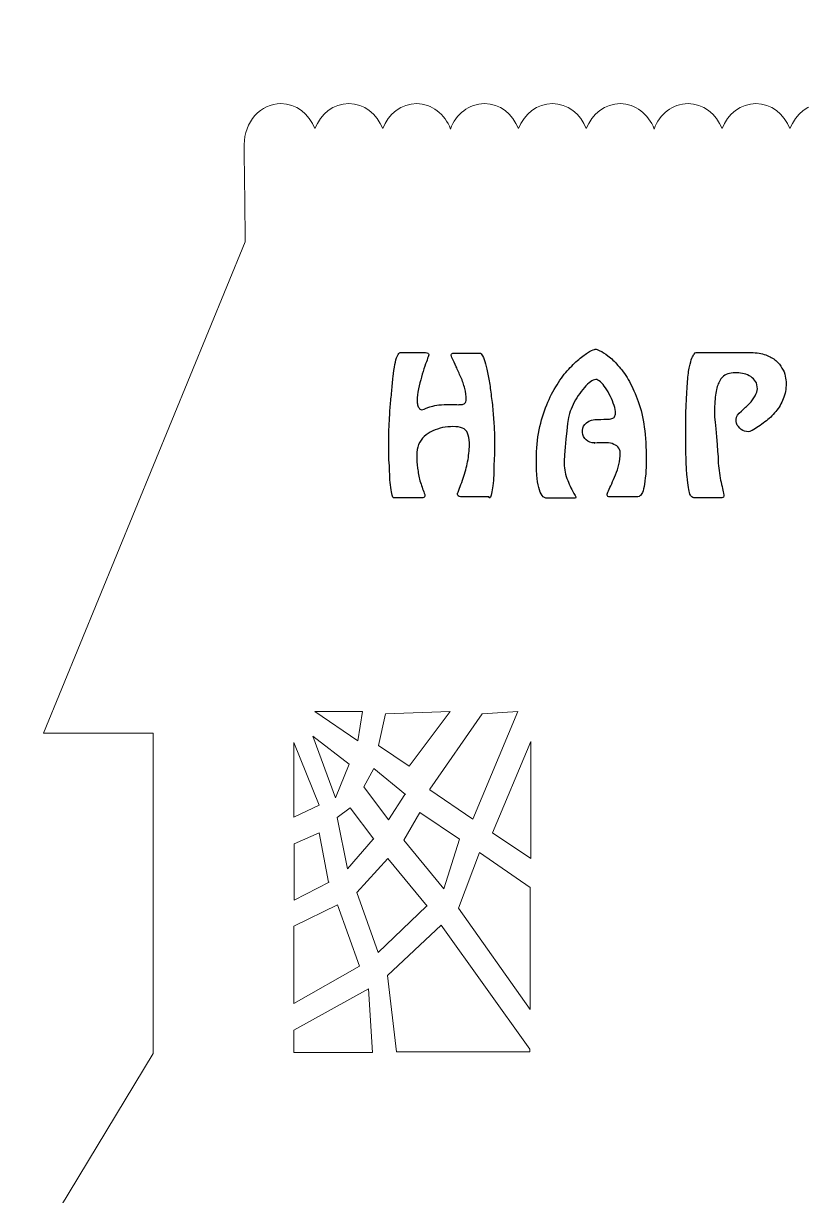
# Model space of a CAD drawing. Header units: centimetres. Extents: x -13.7 to 12.4, y -11.7 to 14.3.
# Drawn here: x 4.08 to 8.27, y -5.4 to 0.92 of the extents above; entities that cross this region are included whole.
import ezdxf

# ---------------------------------------------------------------- set-up
doc = ezdxf.new("R2010")
doc.units = ezdxf.units.CM
doc.header["$MEASUREMENT"] = 0
doc.layers.add('Layer 1', color=7, linetype='Continuous')

msp = doc.modelspace()

# ---------------------------------------------------------------- linework, layer by layer
at = {"layer": 'Layer 1', "color": 250, "lineweight": 18}
for points, knots in [([(11.97356, -11.70686), (11.97356, -11.70686), (11.97356, -10.05078), (11.97356, -10.05078), (11.97356, -10.05078), (11.97356, -10.05078), (11.76528, -10.05078), (11.76528, -10.05078), (11.76528, -10.05078), (11.76528, -10.05078), (11.89228, -8.19404), (11.89228, -8.19404), (11.89228, -8.19404), (11.89228, -8.19404), (11.74242, -8.19404), (11.74242, -8.19404), (11.74242, -8.19404), (11.78814, -8.16102), (11.81862, -8.1026), (11.81862, -8.0391), (11.81862, -8.0391), (11.81862, -7.9756), (11.79068, -7.92226), (11.7475, -7.8867), (11.7475, -7.8867), (11.7475, -7.8867), (12.23772, -7.89178), (12.23772, -7.89178), (12.23772, -7.89178), (12.23772, -7.89178), (12.41298, -7.15772), (12.41298, -7.15772), (12.41298, -7.15772), (12.41298, -7.15772), (12.39774, -6.51764), (12.39774, -6.51764), (12.39774, -6.51764), (12.39774, -6.51764), (10.83818, -4.63042), (10.83818, -4.63042), (10.83818, -4.63042), (10.83818, -4.63042), (10.83818, -2.90576), (10.83818, -2.90576), (10.83818, -2.90576), (10.83818, -2.90576), (11.38174, -2.90576), (11.38174, -2.90576), (11.38174, -2.90576), (11.38174, -2.90576), (10.41908, -0.25908), (10.41908, -0.25908), (10.41908, -0.25908), (10.41908, -0.08382), (10.41908, 0.09144), (10.41908, 0.26416), (10.41908, 0.26416), (10.41908, 0.38608), (10.33018, 0.48514), (10.22096, 0.48514), (10.22096, 0.48514), (10.13968, 0.48514), (10.06856, 0.42926), (10.03808, 0.35052), (10.03808, 0.35052), (10.0076, 0.42926), (9.93648, 0.48514), (9.8552, 0.48514), (9.8552, 0.48514), (9.77138, 0.48514), (9.70026, 0.42926), (9.67232, 0.34798), (9.67232, 0.34798), (9.64184, 0.42926), (9.57072, 0.48514), (9.48944, 0.48514), (9.48944, 0.48514), (9.40816, 0.48514), (9.33704, 0.42926), (9.30656, 0.35052), (9.30656, 0.35052), (9.27608, 0.42926), (9.20496, 0.48514), (9.12368, 0.48514), (9.12368, 0.48514), (9.0424, 0.48514), (8.97128, 0.42926), (8.9408, 0.35052), (8.9408, 0.35052), (8.91032, 0.42926), (8.8392, 0.48514), (8.75792, 0.48514), (8.75792, 0.48514), (8.6741, 0.48514), (8.60298, 0.42926), (8.57504, 0.34798), (8.57504, 0.34798), (8.54456, 0.42926), (8.47344, 0.48514), (8.39216, 0.48514), (8.39216, 0.48514), (8.31088, 0.48514), (8.23976, 0.42926), (8.20928, 0.35052), (8.20928, 0.35052), (8.1788, 0.42926), (8.10768, 0.48514), (8.0264, 0.48514), (8.0264, 0.48514), (7.94512, 0.48514), (7.874, 0.42926), (7.84352, 0.35052), (7.84352, 0.35052), (7.81304, 0.42926), (7.74192, 0.48514), (7.66064, 0.48514), (7.66064, 0.48514), (7.57682, 0.48514), (7.5057, 0.42926), (7.47776, 0.34798), (7.47776, 0.34798), (7.44728, 0.42926), (7.37616, 0.48514), (7.29488, 0.48514), (7.29488, 0.48514), (7.2136, 0.48514), (7.14248, 0.42926), (7.112, 0.35052), (7.112, 0.35052), (7.08152, 0.42926), (7.0104, 0.48514), (6.92912, 0.48514), (6.92912, 0.48514), (6.84784, 0.48514), (6.77672, 0.42926), (6.74624, 0.35052), (6.74624, 0.35052), (6.71576, 0.42926), (6.64464, 0.48514), (6.56336, 0.48514), (6.56336, 0.48514), (6.47954, 0.48514), (6.40842, 0.42926), (6.38048, 0.34798), (6.38048, 0.34798), (6.35, 0.42926), (6.27888, 0.48514), (6.1976, 0.48514), (6.1976, 0.48514), (6.11632, 0.48514), (6.0452, 0.42926), (6.01472, 0.35052), (6.01472, 0.35052), (5.98424, 0.42926), (5.91312, 0.48514), (5.83184, 0.48514), (5.83184, 0.48514), (5.75056, 0.48514), (5.67944, 0.42926), (5.64896, 0.35052), (5.64896, 0.35052), (5.61848, 0.42926), (5.54736, 0.48514), (5.46608, 0.48514), (5.46608, 0.48514), (5.35686, 0.48514), (5.26796, 0.38608), (5.26796, 0.26416), (5.26796, 0.26416), (5.26796, 0.0889), (5.27304, -0.08382), (5.27304, -0.25908), (5.27304, -0.25908), (5.27304, -0.25908), (4.18592, -2.90576), (4.18592, -2.90576), (4.18592, -2.90576), (4.18592, -2.90576), (4.77774, -2.90576), (4.77774, -2.90576), (4.77774, -2.90576), (4.77774, -2.90576), (4.77774, -4.63042), (4.77774, -4.63042), (4.77774, -4.63042), (4.77774, -4.63042), (3.66776, -6.4643), (3.66776, -6.4643), (3.66776, -6.4643), (3.66776, -6.4643), (1.63322, -4.42214), (1.63322, -4.42214), (1.63322, -4.42214), (1.63322, -4.42214), (1.63322, -1.4605), (1.63322, -1.4605), (1.63322, -1.4605), (1.63322, -1.4605), (1.91516, -1.45796), (1.91516, -1.45796), (1.91516, -1.45796), (1.91516, -1.45796), (-0.65532, 0.91694), (-0.65532, 0.91694), (-0.65532, 0.91694), (-0.65532, 0.91694), (-3.2512, -1.48844), (-3.2512, -1.48844), (-3.2512, -1.48844), (-3.2512, -1.48844), (-2.96926, -1.4859), (-2.96926, -1.4859), (-2.96926, -1.4859), (-2.96926, -1.4859), (-2.98704, -4.42214), (-2.98704, -4.42214), (-2.98704, -4.42214), (-2.98704, -4.42214), (-5.00126, -6.4643), (-5.00126, -6.4643), (-5.00126, -6.4643), (-5.00126, -6.4643), (-5.24002, -3.53314), (-5.24002, -3.53314), (-5.24002, -3.53314), (-5.24002, -3.53314), (-6.21538, -2.4892), (-6.21538, -2.4892), (-6.21538, -2.4892), (-6.21538, -2.4892), (-6.21538, -1.16078), (-6.21538, -1.16078), (-6.21538, -1.16078), (-6.21538, -1.16078), (-6.08076, -1.16078), (-6.08076, -1.16078), (-6.08076, -1.16078), (-6.08076, -1.16078), (-6.08076, -0.74676), (-6.08076, -0.74676), (-6.08076, -0.74676), (-6.08076, -0.74676), (-6.21538, -0.74676), (-6.21538, -0.74676), (-6.21538, -0.74676), (-6.21538, -0.74676), (-6.21538, -0.51816), (-6.21538, -0.51816), (-6.21538, -0.51816), (-6.21538, -0.51816), (-7.39394, -0.51816), (-7.39394, -0.51816), (-7.39394, -0.51816), (-7.39394, -0.51816), (-7.39394, -0.74676), (-7.39394, -0.74676), (-7.39394, -0.74676), (-7.39394, -0.74676), (-7.56666, -0.74676), (-7.56666, -0.74676), (-7.56666, -0.74676), (-7.56666, -0.74676), (-7.56666, -1.04394), (-7.56666, -1.04394), (-7.56666, -1.04394), (-7.56666, -1.04394), (-8.51662, -0.02794), (-8.51662, -0.02794), (-8.51662, -0.02794), (-8.51662, -0.02794), (-8.509, 0.57912), (-8.509, 0.57912), (-8.509, 0.57912), (-8.509, 0.57912), (-10.26668, 0.57912), (-10.26668, 0.57912), (-10.26668, 0.57912), (-10.26668, 0.57912), (-10.2616, -0.0254), (-10.2616, -0.0254), (-10.2616, -0.0254), (-10.2616, -0.0254), (-13.50264, -3.58902), (-13.50264, -3.58902), (-13.50264, -3.58902), (-13.50264, -3.58902), (-13.72108, -6.97484), (-13.72108, -6.97484), (-13.72108, -6.97484), (-13.72108, -6.97484), (-13.53312, -11.69924), (-13.53312, -11.69924), (-13.53312, -11.69924), (-5.02666, -11.69924), (3.46202, -11.7094), (11.96594, -11.7094), (11.96594, -11.7094), (11.96594, -11.7094), (11.97356, -11.70686), (11.97356, -11.70686)], [0, 0, 0, 0, 0.0131579, 0.0131579, 0.0131579, 0.0131579, 0.0263158, 0.0263158, 0.0263158, 0.0263158, 0.0394737, 0.0394737, 0.0394737, 0.0394737, 0.0526316, 0.0526316, 0.0526316, 0.0526316, 0.0657895, 0.0657895, 0.0657895, 0.0657895, 0.0789474, 0.0789474, 0.0789474, 0.0789474, 0.0921053, 0.0921053, 0.0921053, 0.0921053, 0.1052632, 0.1052632, 0.1052632, 0.1052632, 0.1184211, 0.1184211, 0.1184211, 0.1184211, 0.1315789, 0.1315789, 0.1315789, 0.1315789, 0.1447368, 0.1447368, 0.1447368, 0.1447368, 0.1578947, 0.1578947, 0.1578947, 0.1578947, 0.1710526, 0.1710526, 0.1710526, 0.1710526, 0.1842105, 0.1842105, 0.1842105, 0.1842105, 0.1973684, 0.1973684, 0.1973684, 0.1973684, 0.2105263, 0.2105263, 0.2105263, 0.2105263, 0.2236842, 0.2236842, 0.2236842, 0.2236842, 0.2368421, 0.2368421, 0.2368421, 0.2368421, 0.25, 0.25, 0.25, 0.25, 0.2631579, 0.2631579, 0.2631579, 0.2631579, 0.2763158, 0.2763158, 0.2763158, 0.2763158, 0.2894737, 0.2894737, 0.2894737, 0.2894737, 0.3026316, 0.3026316, 0.3026316, 0.3026316, 0.3157895, 0.3157895, 0.3157895, 0.3157895, 0.3289474, 0.3289474, 0.3289474, 0.3289474, 0.3421053, 0.3421053, 0.3421053, 0.3421053, 0.3552632, 0.3552632, 0.3552632, 0.3552632, 0.3684211, 0.3684211, 0.3684211, 0.3684211, 0.3815789, 0.3815789, 0.3815789, 0.3815789, 0.3947368, 0.3947368, 0.3947368, 0.3947368, 0.4078947, 0.4078947, 0.4078947, 0.4078947, 0.4210526, 0.4210526, 0.4210526, 0.4210526, 0.4342105, 0.4342105, 0.4342105, 0.4342105, 0.4473684, 0.4473684, 0.4473684, 0.4473684, 0.4605263, 0.4605263, 0.4605263, 0.4605263, 0.4736842, 0.4736842, 0.4736842, 0.4736842, 0.4868421, 0.4868421, 0.4868421, 0.4868421, 0.5, 0.5, 0.5, 0.5, 0.5131579, 0.5131579, 0.5131579, 0.5131579, 0.5263158, 0.5263158, 0.5263158, 0.5263158, 0.5394737, 0.5394737, 0.5394737, 0.5394737, 0.5526316, 0.5526316, 0.5526316, 0.5526316, 0.5657895, 0.5657895, 0.5657895, 0.5657895, 0.5789474, 0.5789474, 0.5789474, 0.5789474, 0.5921053, 0.5921053, 0.5921053, 0.5921053, 0.6052632, 0.6052632, 0.6052632, 0.6052632, 0.6184211, 0.6184211, 0.6184211, 0.6184211, 0.6315789, 0.6315789, 0.6315789, 0.6315789, 0.6447368, 0.6447368, 0.6447368, 0.6447368, 0.6578947, 0.6578947, 0.6578947, 0.6578947, 0.6710526, 0.6710526, 0.6710526, 0.6710526, 0.6842105, 0.6842105, 0.6842105, 0.6842105, 0.6973684, 0.6973684, 0.6973684, 0.6973684, 0.7105263, 0.7105263, 0.7105263, 0.7105263, 0.7236842, 0.7236842, 0.7236842, 0.7236842, 0.7368421, 0.7368421, 0.7368421, 0.7368421, 0.75, 0.75, 0.75, 0.75, 0.7631579, 0.7631579, 0.7631579, 0.7631579, 0.7763158, 0.7763158, 0.7763158, 0.7763158, 0.7894737, 0.7894737, 0.7894737, 0.7894737, 0.8026316, 0.8026316, 0.8026316, 0.8026316, 0.8157895, 0.8157895, 0.8157895, 0.8157895, 0.8289474, 0.8289474, 0.8289474, 0.8289474, 0.8421053, 0.8421053, 0.8421053, 0.8421053, 0.8552632, 0.8552632, 0.8552632, 0.8552632, 0.8684211, 0.8684211, 0.8684211, 0.8684211, 0.8815789, 0.8815789, 0.8815789, 0.8815789, 0.8947368, 0.8947368, 0.8947368, 0.8947368, 0.9078947, 0.9078947, 0.9078947, 0.9078947, 0.9210526, 0.9210526, 0.9210526, 0.9210526, 0.9342105, 0.9342105, 0.9342105, 0.9342105, 0.9473684, 0.9473684, 0.9473684, 0.9473684, 0.9605263, 0.9605263, 0.9605263, 0.9605263, 0.9736842, 0.9736842, 0.9736842, 0.9736842, 1, 1, 1, 1]), ([(5.64896, -2.78892), (5.64896, -2.78892), (5.8801, -2.9464), (5.8801, -2.9464), (5.8801, -2.9464), (5.8801, -2.9464), (5.9055, -2.78892), (5.9055, -2.78892), (5.9055, -2.78892), (5.9055, -2.78892), (5.64896, -2.78892), (5.64896, -2.78892)], [0, 0, 0, 0, 0.25, 0.25, 0.25, 0.25, 0.5, 0.5, 0.5, 0.5, 1, 1, 1, 1]), ([(5.99186, -2.9718), (5.99186, -2.9718), (6.15696, -3.08356), (6.15696, -3.08356), (6.15696, -3.08356), (6.15696, -3.08356), (6.37794, -2.78892), (6.37794, -2.78892), (6.37794, -2.78892), (6.37794, -2.78892), (6.02996, -2.80162), (6.02996, -2.80162), (6.02996, -2.80162), (6.02996, -2.80162), (5.99186, -2.9718), (5.99186, -2.9718)], [0, 0, 0, 0, 0.2, 0.2, 0.2, 0.2, 0.4, 0.4, 0.4, 0.4, 0.6, 0.6, 0.6, 0.6, 1, 1, 1, 1]), ([(6.26872, -3.21056), (6.26872, -3.21056), (6.49986, -3.36804), (6.49986, -3.36804), (6.49986, -3.36804), (6.49986, -3.36804), (6.7437, -2.78892), (6.7437, -2.78892), (6.7437, -2.78892), (6.7437, -2.78892), (6.55066, -2.80162), (6.55066, -2.80162), (6.55066, -2.80162), (6.55066, -2.80162), (6.26872, -3.20802), (6.26872, -3.20802), (6.26872, -3.20802), (6.26872, -3.20802), (6.26872, -3.21056), (6.26872, -3.21056)], [0, 0, 0, 0, 0.1666667, 0.1666667, 0.1666667, 0.1666667, 0.3333333, 0.3333333, 0.3333333, 0.3333333, 0.5, 0.5, 0.5, 0.5, 0.6666667, 0.6666667, 0.6666667, 0.6666667, 1, 1, 1, 1]), ([(5.67182, -3.29438), (5.67182, -3.29438), (5.53466, -2.95656), (5.53466, -2.95656), (5.53466, -2.95656), (5.53466, -2.95656), (5.53466, -3.35788), (5.53466, -3.35788), (5.53466, -3.35788), (5.53466, -3.35788), (5.67182, -3.29438), (5.67182, -3.29438)], [0, 0, 0, 0, 0.25, 0.25, 0.25, 0.25, 0.5, 0.5, 0.5, 0.5, 1, 1, 1, 1]), ([(5.6388, -2.921), (5.6388, -2.921), (5.83438, -3.0734), (5.83438, -3.0734), (5.83438, -3.0734), (5.83438, -3.0734), (5.76072, -3.25374), (5.76072, -3.25374), (5.76072, -3.25374), (5.76072, -3.25374), (5.6388, -2.921), (5.6388, -2.921)], [0, 0, 0, 0, 0.25, 0.25, 0.25, 0.25, 0.5, 0.5, 0.5, 0.5, 1, 1, 1, 1]), ([(6.60654, -3.4417), (6.60654, -3.4417), (6.81228, -3.5814), (6.81228, -3.5814), (6.81228, -3.5814), (6.81228, -3.5814), (6.81228, -2.95148), (6.81228, -2.95148), (6.81228, -2.95148), (6.81228, -2.95148), (6.60654, -3.4417), (6.60654, -3.4417)], [0, 0, 0, 0, 0.25, 0.25, 0.25, 0.25, 0.5, 0.5, 0.5, 0.5, 1, 1, 1, 1]), ([(6.13664, -3.23596), (6.13664, -3.23596), (5.96646, -3.09626), (5.96646, -3.09626), (5.96646, -3.09626), (5.96646, -3.09626), (5.91312, -3.19532), (5.91312, -3.19532), (5.91312, -3.19532), (5.91312, -3.19532), (6.0452, -3.37312), (6.0452, -3.37312), (6.0452, -3.37312), (6.0452, -3.37312), (6.1341, -3.23596), (6.1341, -3.23596), (6.1341, -3.23596), (6.1341, -3.23596), (6.13664, -3.23596), (6.13664, -3.23596)], [0, 0, 0, 0, 0.1666667, 0.1666667, 0.1666667, 0.1666667, 0.3333333, 0.3333333, 0.3333333, 0.3333333, 0.5, 0.5, 0.5, 0.5, 0.6666667, 0.6666667, 0.6666667, 0.6666667, 1, 1, 1, 1]), ([(5.96646, -3.47726), (5.96646, -3.47726), (5.83946, -3.30708), (5.83946, -3.30708), (5.83946, -3.30708), (5.83946, -3.30708), (5.76834, -3.36042), (5.76834, -3.36042), (5.76834, -3.36042), (5.76834, -3.36042), (5.82422, -3.63728), (5.82422, -3.63728), (5.82422, -3.63728), (5.82422, -3.63728), (5.96392, -3.47726), (5.96392, -3.47726), (5.96392, -3.47726), (5.96392, -3.47726), (5.96646, -3.47726), (5.96646, -3.47726)], [0, 0, 0, 0, 0.1666667, 0.1666667, 0.1666667, 0.1666667, 0.3333333, 0.3333333, 0.3333333, 0.3333333, 0.5, 0.5, 0.5, 0.5, 0.6666667, 0.6666667, 0.6666667, 0.6666667, 1, 1, 1, 1]), ([(6.42874, -3.47726), (6.42874, -3.47726), (6.21538, -3.33248), (6.21538, -3.33248), (6.21538, -3.33248), (6.21538, -3.33248), (6.12902, -3.48234), (6.12902, -3.48234), (6.12902, -3.48234), (6.12902, -3.48234), (6.34492, -3.74396), (6.34492, -3.74396), (6.34492, -3.74396), (6.34492, -3.74396), (6.42874, -3.47726), (6.42874, -3.47726)], [0, 0, 0, 0, 0.2, 0.2, 0.2, 0.2, 0.4, 0.4, 0.4, 0.4, 0.6, 0.6, 0.6, 0.6, 1, 1, 1, 1]), ([(5.72262, -3.7084), (5.72262, -3.7084), (5.67182, -3.4417), (5.67182, -3.4417), (5.67182, -3.4417), (5.67182, -3.4417), (5.5372, -3.50266), (5.5372, -3.50266), (5.5372, -3.50266), (5.5372, -3.50266), (5.5372, -3.80492), (5.5372, -3.80492), (5.5372, -3.80492), (5.5372, -3.80492), (5.72516, -3.7084), (5.72516, -3.7084), (5.72516, -3.7084), (5.72516, -3.7084), (5.72262, -3.7084), (5.72262, -3.7084)], [0, 0, 0, 0, 0.1666667, 0.1666667, 0.1666667, 0.1666667, 0.3333333, 0.3333333, 0.3333333, 0.3333333, 0.5, 0.5, 0.5, 0.5, 0.6666667, 0.6666667, 0.6666667, 0.6666667, 1, 1, 1, 1]), ([(6.25348, -3.83794), (6.25348, -3.83794), (6.04266, -3.5814), (6.04266, -3.5814), (6.04266, -3.5814), (6.04266, -3.5814), (5.87502, -3.76428), (5.87502, -3.76428), (5.87502, -3.76428), (5.87502, -3.76428), (5.98932, -4.08686), (5.98932, -4.08686), (5.98932, -4.08686), (5.98932, -4.08686), (6.25094, -3.83794), (6.25094, -3.83794), (6.25094, -3.83794), (6.25094, -3.83794), (6.25348, -3.83794), (6.25348, -3.83794)], [0, 0, 0, 0, 0.1666667, 0.1666667, 0.1666667, 0.1666667, 0.3333333, 0.3333333, 0.3333333, 0.3333333, 0.5, 0.5, 0.5, 0.5, 0.6666667, 0.6666667, 0.6666667, 0.6666667, 1, 1, 1, 1]), ([(6.80974, -3.73634), (6.80974, -3.73634), (6.53542, -3.54838), (6.53542, -3.54838), (6.53542, -3.54838), (6.53542, -3.54838), (6.42366, -3.8481), (6.42366, -3.8481), (6.42366, -3.8481), (6.42366, -3.8481), (6.80974, -4.3942), (6.80974, -4.3942), (6.80974, -4.3942), (6.80974, -4.3942), (6.80974, -3.73634), (6.80974, -3.73634)], [0, 0, 0, 0, 0.2, 0.2, 0.2, 0.2, 0.4, 0.4, 0.4, 0.4, 0.6, 0.6, 0.6, 0.6, 1, 1, 1, 1]), ([(5.89026, -4.16052), (5.89026, -4.16052), (5.77088, -3.83032), (5.77088, -3.83032), (5.77088, -3.83032), (5.77088, -3.83032), (5.53466, -3.94462), (5.53466, -3.94462), (5.53466, -3.94462), (5.53466, -3.94462), (5.53466, -4.36118), (5.53466, -4.36118), (5.53466, -4.36118), (5.53466, -4.36118), (5.89026, -4.16052), (5.89026, -4.16052)], [0, 0, 0, 0, 0.2, 0.2, 0.2, 0.2, 0.4, 0.4, 0.4, 0.4, 0.6, 0.6, 0.6, 0.6, 1, 1, 1, 1]), ([(6.8072, -4.60756), (6.8072, -4.60756), (6.32968, -3.93954), (6.32968, -3.93954), (6.32968, -3.93954), (6.32968, -3.93954), (6.04012, -4.21132), (6.04012, -4.21132), (6.04012, -4.21132), (6.04012, -4.21132), (6.08838, -4.6228), (6.08838, -4.6228), (6.08838, -4.6228), (6.08838, -4.6228), (6.8072, -4.6228), (6.8072, -4.6228), (6.8072, -4.6228), (6.8072, -4.6228), (6.8072, -4.60756), (6.8072, -4.60756)], [0, 0, 0, 0, 0.1666667, 0.1666667, 0.1666667, 0.1666667, 0.3333333, 0.3333333, 0.3333333, 0.3333333, 0.5, 0.5, 0.5, 0.5, 0.6666667, 0.6666667, 0.6666667, 0.6666667, 1, 1, 1, 1]), ([(5.95884, -4.62534), (5.95884, -4.62534), (5.93852, -4.28244), (5.93852, -4.28244), (5.93852, -4.28244), (5.93852, -4.28244), (5.53466, -4.50596), (5.53466, -4.50596), (5.53466, -4.50596), (5.53466, -4.50596), (5.53466, -4.62534), (5.53466, -4.62534), (5.53466, -4.62534), (5.53466, -4.62534), (5.95884, -4.62534), (5.95884, -4.62534)], [0, 0, 0, 0, 0.2, 0.2, 0.2, 0.2, 0.4, 0.4, 0.4, 0.4, 0.6, 0.6, 0.6, 0.6, 1, 1, 1, 1])]:
    msp.add_open_spline(points, degree=3, knots=knots, dxfattribs=at)
at = {"layer": 'Layer 1', "color": 7}
for points, knots in [([(6.58876, -1.6383), (6.59384, -1.6383), (6.59638, -1.63322), (6.59892, -1.62306), (6.59892, -1.62306), (6.60146, -1.6129), (6.604, -1.6002), (6.60654, -1.58496), (6.60654, -1.58496), (6.60908, -1.56972), (6.61162, -1.5494), (6.61162, -1.53162), (6.61162, -1.53162), (6.61416, -1.5113), (6.61416, -1.49098), (6.61416, -1.47066), (6.61416, -1.47066), (6.61416, -1.45034), (6.61416, -1.43002), (6.6167, -1.4097), (6.6167, -1.4097), (6.6167, -1.38938), (6.6167, -1.37414), (6.6167, -1.3589), (6.6167, -1.3589), (6.6167, -1.34366), (6.6167, -1.3335), (6.6167, -1.32842), (6.6167, -1.32842), (6.6167, -1.30048), (6.6167, -1.27), (6.61416, -1.23952), (6.61416, -1.23952), (6.61162, -1.20904), (6.60908, -1.17856), (6.60654, -1.14808), (6.60654, -1.14808), (6.604, -1.1176), (6.59892, -1.08712), (6.59638, -1.05918), (6.59638, -1.05918), (6.5913, -1.03124), (6.58876, -1.0033), (6.58368, -0.98044), (6.58368, -0.98044), (6.5786, -0.95504), (6.57352, -0.93472), (6.56844, -0.91694), (6.56844, -0.91694), (6.56336, -0.89916), (6.55828, -0.88392), (6.5532, -0.87376), (6.5532, -0.87376), (6.54812, -0.8636), (6.54304, -0.85852), (6.53796, -0.85852), (6.53796, -0.85852), (6.53796, -0.85852), (6.41604, -0.85852), (6.41604, -0.85852), (6.41604, -0.85852), (6.4135, -0.85852), (6.41096, -0.85852), (6.40842, -0.85852), (6.40842, -0.85852), (6.40588, -0.85852), (6.4008, -0.85852), (6.39826, -0.85852), (6.39826, -0.85852), (6.39318, -0.85852), (6.39064, -0.85852), (6.3881, -0.86106), (6.3881, -0.86106), (6.38556, -0.8636), (6.38302, -0.8636), (6.38302, -0.86868), (6.38302, -0.86868), (6.38302, -0.87122), (6.38556, -0.87884), (6.39064, -0.889), (6.39064, -0.889), (6.39572, -0.89916), (6.40334, -0.9144), (6.41096, -0.93218), (6.41096, -0.93218), (6.41858, -0.94996), (6.4262, -0.96774), (6.43636, -0.98806), (6.43636, -0.98806), (6.44398, -1.00838), (6.4516, -1.0287), (6.45668, -1.04902), (6.45668, -1.04902), (6.46176, -1.06934), (6.4643, -1.08966), (6.4643, -1.10744), (6.4643, -1.10744), (6.4643, -1.1176), (6.46176, -1.12522), (6.45668, -1.12776), (6.45668, -1.12776), (6.4516, -1.13284), (6.44652, -1.13538), (6.4389, -1.13538), (6.4389, -1.13538), (6.43128, -1.13538), (6.42366, -1.13792), (6.4135, -1.13538), (6.4135, -1.13538), (6.40334, -1.13538), (6.39318, -1.13538), (6.38048, -1.13538), (6.38048, -1.13538), (6.35508, -1.13538), (6.33476, -1.13538), (6.31698, -1.13792), (6.31698, -1.13792), (6.30174, -1.14046), (6.2865, -1.143), (6.27634, -1.14554), (6.27634, -1.14554), (6.26618, -1.14808), (6.25856, -1.15062), (6.25348, -1.15316), (6.25348, -1.15316), (6.2484, -1.1557), (6.24332, -1.15824), (6.23824, -1.16078), (6.23824, -1.16078), (6.23316, -1.16332), (6.22808, -1.16332), (6.223, -1.16332), (6.223, -1.16332), (6.21792, -1.16332), (6.21538, -1.16078), (6.2103, -1.1557), (6.2103, -1.1557), (6.20776, -1.15062), (6.20522, -1.14554), (6.20268, -1.13792), (6.20268, -1.13792), (6.20014, -1.1303), (6.20014, -1.12268), (6.20014, -1.11506), (6.20014, -1.11506), (6.20014, -1.09474), (6.20268, -1.07442), (6.20776, -1.05156), (6.20776, -1.05156), (6.21284, -1.0287), (6.21792, -1.00838), (6.223, -0.98806), (6.223, -0.98806), (6.22808, -0.96774), (6.2357, -0.94742), (6.24078, -0.92964), (6.24078, -0.92964), (6.2484, -0.91186), (6.25348, -0.89916), (6.25602, -0.88646), (6.25602, -0.88646), (6.2611, -0.87376), (6.26364, -0.86868), (6.26364, -0.86614), (6.26364, -0.86614), (6.26364, -0.8636), (6.2611, -0.86106), (6.25856, -0.85852), (6.25856, -0.85852), (6.25602, -0.85852), (6.25094, -0.85598), (6.24586, -0.85598), (6.24586, -0.85598), (6.24078, -0.85598), (6.23824, -0.85598), (6.2357, -0.85598), (6.2357, -0.85598), (6.2357, -0.85598), (6.1087, -0.85598), (6.1087, -0.85598), (6.1087, -0.85598), (6.10362, -0.85598), (6.09854, -0.86106), (6.09346, -0.87376), (6.09346, -0.87376), (6.08838, -0.88646), (6.0833, -0.9017), (6.08076, -0.91948), (6.08076, -0.91948), (6.07568, -0.9398), (6.07314, -0.96266), (6.0706, -0.98552), (6.0706, -0.98552), (6.06806, -1.01092), (6.06552, -1.03632), (6.06298, -1.06426), (6.06298, -1.06426), (6.06044, -1.0922), (6.0579, -1.12014), (6.05536, -1.14554), (6.05536, -1.14554), (6.05282, -1.17348), (6.05282, -1.19888), (6.05028, -1.22174), (6.05028, -1.22174), (6.05028, -1.2446), (6.04774, -1.26746), (6.04774, -1.28524), (6.04774, -1.28524), (6.04774, -1.30302), (6.04774, -1.31572), (6.04774, -1.32588), (6.04774, -1.32588), (6.04774, -1.33096), (6.04774, -1.34112), (6.04774, -1.35636), (6.04774, -1.35636), (6.04774, -1.36906), (6.04774, -1.38684), (6.04774, -1.40462), (6.04774, -1.40462), (6.04774, -1.42494), (6.04774, -1.44272), (6.05028, -1.46558), (6.05028, -1.46558), (6.05028, -1.4859), (6.05282, -1.50622), (6.05282, -1.52654), (6.05282, -1.52654), (6.05282, -1.54686), (6.05536, -1.56464), (6.0579, -1.58242), (6.0579, -1.58242), (6.06044, -1.6002), (6.06298, -1.6129), (6.06552, -1.62306), (6.06552, -1.62306), (6.06806, -1.63322), (6.0706, -1.6383), (6.07568, -1.6383), (6.07568, -1.6383), (6.07568, -1.6383), (6.21284, -1.6383), (6.21284, -1.6383), (6.21284, -1.6383), (6.21538, -1.6383), (6.22046, -1.6383), (6.223, -1.6383), (6.223, -1.6383), (6.22808, -1.6383), (6.23316, -1.6383), (6.2357, -1.63576), (6.2357, -1.63576), (6.23824, -1.63576), (6.24078, -1.63068), (6.24078, -1.62814), (6.24078, -1.62814), (6.24078, -1.6256), (6.24078, -1.62306), (6.24078, -1.62052), (6.24078, -1.62052), (6.24078, -1.61798), (6.23824, -1.61544), (6.23824, -1.6129), (6.23824, -1.6129), (6.23062, -1.59258), (6.223, -1.56972), (6.21538, -1.54686), (6.21538, -1.54686), (6.2103, -1.524), (6.20522, -1.50114), (6.20268, -1.47828), (6.20268, -1.47828), (6.20014, -1.45542), (6.1976, -1.43256), (6.1976, -1.4097), (6.1976, -1.4097), (6.1976, -1.38684), (6.20268, -1.36906), (6.20776, -1.35128), (6.20776, -1.35128), (6.21538, -1.3335), (6.22554, -1.3208), (6.23824, -1.3081), (6.23824, -1.3081), (6.25094, -1.2954), (6.26618, -1.28524), (6.28396, -1.27762), (6.28396, -1.27762), (6.30174, -1.27), (6.31952, -1.26492), (6.3373, -1.25984), (6.3373, -1.25984), (6.35508, -1.2573), (6.3754, -1.25476), (6.39318, -1.25476), (6.39318, -1.25476), (6.4135, -1.25476), (6.43128, -1.2573), (6.44398, -1.26238), (6.44398, -1.26238), (6.45668, -1.26746), (6.46684, -1.27762), (6.47192, -1.29032), (6.47192, -1.29032), (6.477, -1.30302), (6.48208, -1.3208), (6.48208, -1.34112), (6.48208, -1.34112), (6.48208, -1.3716), (6.47954, -1.40208), (6.47446, -1.43256), (6.47446, -1.43256), (6.46938, -1.46304), (6.46176, -1.49098), (6.4516, -1.52146), (6.4516, -1.52146), (6.44144, -1.55194), (6.43128, -1.57988), (6.42112, -1.60782), (6.42112, -1.60782), (6.42112, -1.61036), (6.41858, -1.6129), (6.41858, -1.6129), (6.41858, -1.6129), (6.41858, -1.61544), (6.41858, -1.61798), (6.41858, -1.62052), (6.41858, -1.62052), (6.41858, -1.6256), (6.42112, -1.62814), (6.4262, -1.63068), (6.4262, -1.63068), (6.43128, -1.63322), (6.43636, -1.63322), (6.44144, -1.63322), (6.44144, -1.63322), (6.44652, -1.63322), (6.4516, -1.63322), (6.45414, -1.63322), (6.45414, -1.63322), (6.45414, -1.63322), (6.58876, -1.63322), (6.58876, -1.63322), (6.58876, -1.63322), (6.58876, -1.63322), (6.58876, -1.6383), (6.58876, -1.6383)], [0, 0, 0, 0, 0.0113636, 0.0113636, 0.0113636, 0.0113636, 0.0227273, 0.0227273, 0.0227273, 0.0227273, 0.0340909, 0.0340909, 0.0340909, 0.0340909, 0.0454545, 0.0454545, 0.0454545, 0.0454545, 0.0568182, 0.0568182, 0.0568182, 0.0568182, 0.0681818, 0.0681818, 0.0681818, 0.0681818, 0.0795455, 0.0795455, 0.0795455, 0.0795455, 0.0909091, 0.0909091, 0.0909091, 0.0909091, 0.1022727, 0.1022727, 0.1022727, 0.1022727, 0.1136364, 0.1136364, 0.1136364, 0.1136364, 0.125, 0.125, 0.125, 0.125, 0.1363636, 0.1363636, 0.1363636, 0.1363636, 0.1477273, 0.1477273, 0.1477273, 0.1477273, 0.1590909, 0.1590909, 0.1590909, 0.1590909, 0.1704545, 0.1704545, 0.1704545, 0.1704545, 0.1818182, 0.1818182, 0.1818182, 0.1818182, 0.1931818, 0.1931818, 0.1931818, 0.1931818, 0.2045455, 0.2045455, 0.2045455, 0.2045455, 0.2159091, 0.2159091, 0.2159091, 0.2159091, 0.2272727, 0.2272727, 0.2272727, 0.2272727, 0.2386364, 0.2386364, 0.2386364, 0.2386364, 0.25, 0.25, 0.25, 0.25, 0.2613636, 0.2613636, 0.2613636, 0.2613636, 0.2727273, 0.2727273, 0.2727273, 0.2727273, 0.2840909, 0.2840909, 0.2840909, 0.2840909, 0.2954545, 0.2954545, 0.2954545, 0.2954545, 0.3068182, 0.3068182, 0.3068182, 0.3068182, 0.3181818, 0.3181818, 0.3181818, 0.3181818, 0.3295455, 0.3295455, 0.3295455, 0.3295455, 0.3409091, 0.3409091, 0.3409091, 0.3409091, 0.3522727, 0.3522727, 0.3522727, 0.3522727, 0.3636364, 0.3636364, 0.3636364, 0.3636364, 0.375, 0.375, 0.375, 0.375, 0.3863636, 0.3863636, 0.3863636, 0.3863636, 0.3977273, 0.3977273, 0.3977273, 0.3977273, 0.4090909, 0.4090909, 0.4090909, 0.4090909, 0.4204545, 0.4204545, 0.4204545, 0.4204545, 0.4318182, 0.4318182, 0.4318182, 0.4318182, 0.4431818, 0.4431818, 0.4431818, 0.4431818, 0.4545455, 0.4545455, 0.4545455, 0.4545455, 0.4659091, 0.4659091, 0.4659091, 0.4659091, 0.4772727, 0.4772727, 0.4772727, 0.4772727, 0.4886364, 0.4886364, 0.4886364, 0.4886364, 0.5, 0.5, 0.5, 0.5, 0.5113636, 0.5113636, 0.5113636, 0.5113636, 0.5227273, 0.5227273, 0.5227273, 0.5227273, 0.5340909, 0.5340909, 0.5340909, 0.5340909, 0.5454545, 0.5454545, 0.5454545, 0.5454545, 0.5568182, 0.5568182, 0.5568182, 0.5568182, 0.5681818, 0.5681818, 0.5681818, 0.5681818, 0.5795455, 0.5795455, 0.5795455, 0.5795455, 0.5909091, 0.5909091, 0.5909091, 0.5909091, 0.6022727, 0.6022727, 0.6022727, 0.6022727, 0.6136364, 0.6136364, 0.6136364, 0.6136364, 0.625, 0.625, 0.625, 0.625, 0.6363636, 0.6363636, 0.6363636, 0.6363636, 0.6477273, 0.6477273, 0.6477273, 0.6477273, 0.6590909, 0.6590909, 0.6590909, 0.6590909, 0.6704545, 0.6704545, 0.6704545, 0.6704545, 0.6818182, 0.6818182, 0.6818182, 0.6818182, 0.6931818, 0.6931818, 0.6931818, 0.6931818, 0.7045455, 0.7045455, 0.7045455, 0.7045455, 0.7159091, 0.7159091, 0.7159091, 0.7159091, 0.7272727, 0.7272727, 0.7272727, 0.7272727, 0.7386364, 0.7386364, 0.7386364, 0.7386364, 0.75, 0.75, 0.75, 0.75, 0.7613636, 0.7613636, 0.7613636, 0.7613636, 0.7727273, 0.7727273, 0.7727273, 0.7727273, 0.7840909, 0.7840909, 0.7840909, 0.7840909, 0.7954545, 0.7954545, 0.7954545, 0.7954545, 0.8068182, 0.8068182, 0.8068182, 0.8068182, 0.8181818, 0.8181818, 0.8181818, 0.8181818, 0.8295455, 0.8295455, 0.8295455, 0.8295455, 0.8409091, 0.8409091, 0.8409091, 0.8409091, 0.8522727, 0.8522727, 0.8522727, 0.8522727, 0.8636364, 0.8636364, 0.8636364, 0.8636364, 0.875, 0.875, 0.875, 0.875, 0.8863636, 0.8863636, 0.8863636, 0.8863636, 0.8977273, 0.8977273, 0.8977273, 0.8977273, 0.9090909, 0.9090909, 0.9090909, 0.9090909, 0.9204545, 0.9204545, 0.9204545, 0.9204545, 0.9318182, 0.9318182, 0.9318182, 0.9318182, 0.9431818, 0.9431818, 0.9431818, 0.9431818, 0.9545455, 0.9545455, 0.9545455, 0.9545455, 0.9659091, 0.9659091, 0.9659091, 0.9659091, 0.9772727, 0.9772727, 0.9772727, 0.9772727, 1, 1, 1, 1]), ([(7.15518, -1.34366), (7.1755, -1.34112), (7.19328, -1.34112), (7.21106, -1.34112), (7.21106, -1.34112), (7.2263, -1.34112), (7.239, -1.34366), (7.2517, -1.3462), (7.2517, -1.3462), (7.2644, -1.35128), (7.27456, -1.35636), (7.28218, -1.36398), (7.28218, -1.36398), (7.2898, -1.3716), (7.29488, -1.3843), (7.29488, -1.397), (7.29488, -1.397), (7.29488, -1.41732), (7.29234, -1.44018), (7.28726, -1.45796), (7.28726, -1.45796), (7.28218, -1.47828), (7.2771, -1.49606), (7.26948, -1.51384), (7.26948, -1.51384), (7.26186, -1.53162), (7.25424, -1.54686), (7.24916, -1.5621), (7.24916, -1.5621), (7.24154, -1.57734), (7.23646, -1.59004), (7.23138, -1.6002), (7.23138, -1.6002), (7.2263, -1.61036), (7.22376, -1.61798), (7.22376, -1.62306), (7.22376, -1.62306), (7.22376, -1.6256), (7.2263, -1.62814), (7.22884, -1.63068), (7.22884, -1.63068), (7.23138, -1.63322), (7.23392, -1.63322), (7.239, -1.63322), (7.239, -1.63322), (7.24408, -1.63322), (7.24662, -1.63322), (7.2517, -1.63322), (7.2517, -1.63322), (7.25424, -1.63322), (7.25932, -1.63322), (7.26186, -1.63322), (7.26186, -1.63322), (7.26186, -1.63322), (7.366, -1.63322), (7.366, -1.63322), (7.366, -1.63322), (7.37108, -1.63322), (7.37616, -1.63322), (7.38124, -1.63322), (7.38124, -1.63322), (7.38632, -1.63322), (7.3914, -1.63322), (7.39648, -1.63068), (7.39648, -1.63068), (7.40156, -1.62814), (7.40664, -1.62306), (7.41172, -1.61544), (7.41172, -1.61544), (7.4168, -1.60782), (7.41934, -1.59512), (7.42442, -1.57734), (7.42442, -1.57734), (7.42696, -1.5621), (7.4295, -1.53924), (7.43204, -1.5113), (7.43204, -1.5113), (7.43458, -1.48336), (7.43458, -1.4478), (7.43458, -1.40716), (7.43458, -1.40716), (7.43458, -1.3462), (7.4295, -1.28778), (7.42188, -1.23952), (7.42188, -1.23952), (7.41426, -1.18872), (7.40156, -1.143), (7.38632, -1.1049), (7.38632, -1.1049), (7.37108, -1.06426), (7.35584, -1.03124), (7.33806, -1.00076), (7.33806, -1.00076), (7.32028, -0.97028), (7.3025, -0.94488), (7.28218, -0.92456), (7.28218, -0.92456), (7.2644, -0.90424), (7.24662, -0.88646), (7.22884, -0.87376), (7.22884, -0.87376), (7.21106, -0.86106), (7.19836, -0.8509), (7.18566, -0.84582), (7.18566, -0.84582), (7.17296, -0.84074), (7.16534, -0.83566), (7.16026, -0.8382), (7.16026, -0.8382), (7.15518, -0.8382), (7.14502, -0.84074), (7.12978, -0.8509), (7.12978, -0.8509), (7.11454, -0.85852), (7.0993, -0.87122), (7.07898, -0.88646), (7.07898, -0.88646), (7.05866, -0.9017), (7.03834, -0.92202), (7.01802, -0.94488), (7.01802, -0.94488), (6.99516, -0.96774), (6.97484, -0.99568), (6.95452, -1.0287), (6.95452, -1.0287), (6.9342, -1.06172), (6.91388, -1.09728), (6.89864, -1.13792), (6.89864, -1.13792), (6.88086, -1.17856), (6.86816, -1.22174), (6.858, -1.27254), (6.858, -1.27254), (6.84784, -1.3208), (6.84276, -1.37414), (6.84276, -1.43256), (6.84276, -1.43256), (6.84276, -1.46304), (6.84276, -1.49098), (6.8453, -1.51638), (6.8453, -1.51638), (6.84784, -1.54178), (6.85038, -1.56464), (6.85546, -1.58242), (6.85546, -1.58242), (6.86054, -1.6002), (6.86562, -1.61544), (6.87324, -1.6256), (6.87324, -1.6256), (6.88086, -1.63576), (6.89102, -1.64084), (6.90372, -1.64084), (6.90372, -1.64084), (6.90372, -1.64084), (7.03834, -1.64084), (7.03834, -1.64084), (7.03834, -1.64084), (7.04342, -1.64084), (7.0485, -1.64084), (7.05104, -1.64084), (7.05104, -1.64084), (7.05358, -1.64084), (7.05612, -1.6383), (7.05612, -1.63576), (7.05612, -1.63576), (7.05612, -1.63322), (7.05358, -1.62814), (7.0485, -1.62052), (7.0485, -1.62052), (7.04342, -1.6129), (7.03834, -1.60274), (7.03326, -1.59258), (7.03326, -1.59258), (7.02818, -1.58242), (7.02056, -1.56972), (7.01548, -1.55448), (7.01548, -1.55448), (7.0104, -1.54178), (7.00532, -1.52654), (7.00024, -1.5113), (7.00024, -1.5113), (6.99516, -1.49606), (6.99516, -1.48082), (6.99262, -1.46558), (6.99262, -1.46558), (6.99262, -1.41732), (7.00786, -1.22428), (7.02056, -1.18364), (7.02056, -1.18364), (7.02564, -1.1684), (7.03326, -1.15316), (7.04088, -1.13538), (7.04088, -1.13538), (7.0485, -1.12014), (7.05866, -1.10236), (7.06882, -1.08712), (7.06882, -1.08712), (7.07898, -1.07188), (7.08914, -1.05664), (7.10184, -1.04394), (7.10184, -1.04394), (7.112, -1.03124), (7.1247, -1.02108), (7.13486, -1.01346), (7.13486, -1.01346), (7.14502, -1.00584), (7.15518, -1.0033), (7.1628, -1.00076), (7.1628, -1.00076), (7.17042, -1.00076), (7.17804, -1.00584), (7.1882, -1.01346), (7.1882, -1.01346), (7.19836, -1.02108), (7.20598, -1.03378), (7.21614, -1.04648), (7.21614, -1.04648), (7.2263, -1.05918), (7.23392, -1.07442), (7.24154, -1.0922), (7.24154, -1.0922), (7.24916, -1.10744), (7.25678, -1.12522), (7.26186, -1.14046), (7.26186, -1.14046), (7.26694, -1.1557), (7.26948, -1.17094), (7.26948, -1.1811), (7.26948, -1.1811), (7.26948, -1.18872), (7.26694, -1.19634), (7.2644, -1.20142), (7.2644, -1.20142), (7.26186, -1.2065), (7.25678, -1.20904), (7.24916, -1.21158), (7.24916, -1.21158), (7.24154, -1.21412), (7.23392, -1.21412), (7.22122, -1.21412), (7.22122, -1.21412), (7.2009, -1.21412), (7.18058, -1.21666), (7.15772, -1.21666), (7.15772, -1.21666), (7.05612, -1.22936), (7.08152, -1.34874), (7.15772, -1.34112), (7.15772, -1.34112), (7.15772, -1.34112), (7.15518, -1.34366), (7.15518, -1.34366)], [0, 0, 0, 0, 0.015625, 0.015625, 0.015625, 0.015625, 0.03125, 0.03125, 0.03125, 0.03125, 0.046875, 0.046875, 0.046875, 0.046875, 0.0625, 0.0625, 0.0625, 0.0625, 0.078125, 0.078125, 0.078125, 0.078125, 0.09375, 0.09375, 0.09375, 0.09375, 0.109375, 0.109375, 0.109375, 0.109375, 0.125, 0.125, 0.125, 0.125, 0.140625, 0.140625, 0.140625, 0.140625, 0.15625, 0.15625, 0.15625, 0.15625, 0.171875, 0.171875, 0.171875, 0.171875, 0.1875, 0.1875, 0.1875, 0.1875, 0.203125, 0.203125, 0.203125, 0.203125, 0.21875, 0.21875, 0.21875, 0.21875, 0.234375, 0.234375, 0.234375, 0.234375, 0.25, 0.25, 0.25, 0.25, 0.265625, 0.265625, 0.265625, 0.265625, 0.28125, 0.28125, 0.28125, 0.28125, 0.296875, 0.296875, 0.296875, 0.296875, 0.3125, 0.3125, 0.3125, 0.3125, 0.328125, 0.328125, 0.328125, 0.328125, 0.34375, 0.34375, 0.34375, 0.34375, 0.359375, 0.359375, 0.359375, 0.359375, 0.375, 0.375, 0.375, 0.375, 0.390625, 0.390625, 0.390625, 0.390625, 0.40625, 0.40625, 0.40625, 0.40625, 0.421875, 0.421875, 0.421875, 0.421875, 0.4375, 0.4375, 0.4375, 0.4375, 0.453125, 0.453125, 0.453125, 0.453125, 0.46875, 0.46875, 0.46875, 0.46875, 0.484375, 0.484375, 0.484375, 0.484375, 0.5, 0.5, 0.5, 0.5, 0.515625, 0.515625, 0.515625, 0.515625, 0.53125, 0.53125, 0.53125, 0.53125, 0.546875, 0.546875, 0.546875, 0.546875, 0.5625, 0.5625, 0.5625, 0.5625, 0.578125, 0.578125, 0.578125, 0.578125, 0.59375, 0.59375, 0.59375, 0.59375, 0.609375, 0.609375, 0.609375, 0.609375, 0.625, 0.625, 0.625, 0.625, 0.640625, 0.640625, 0.640625, 0.640625, 0.65625, 0.65625, 0.65625, 0.65625, 0.671875, 0.671875, 0.671875, 0.671875, 0.6875, 0.6875, 0.6875, 0.6875, 0.703125, 0.703125, 0.703125, 0.703125, 0.71875, 0.71875, 0.71875, 0.71875, 0.734375, 0.734375, 0.734375, 0.734375, 0.75, 0.75, 0.75, 0.75, 0.765625, 0.765625, 0.765625, 0.765625, 0.78125, 0.78125, 0.78125, 0.78125, 0.796875, 0.796875, 0.796875, 0.796875, 0.8125, 0.8125, 0.8125, 0.8125, 0.828125, 0.828125, 0.828125, 0.828125, 0.84375, 0.84375, 0.84375, 0.84375, 0.859375, 0.859375, 0.859375, 0.859375, 0.875, 0.875, 0.875, 0.875, 0.890625, 0.890625, 0.890625, 0.890625, 0.90625, 0.90625, 0.90625, 0.90625, 0.921875, 0.921875, 0.921875, 0.921875, 0.9375, 0.9375, 0.9375, 0.9375, 0.953125, 0.953125, 0.953125, 0.953125, 0.96875, 0.96875, 0.96875, 0.96875, 1, 1, 1, 1]), ([(8.00608, -1.27508), (8.02894, -1.26238), (8.0518, -1.24714), (8.07466, -1.22936), (8.07466, -1.22936), (8.09752, -1.21412), (8.1153, -1.1938), (8.13308, -1.17348), (8.13308, -1.17348), (8.15086, -1.15316), (8.16356, -1.1303), (8.17372, -1.1049), (8.17372, -1.1049), (8.18388, -1.0795), (8.18896, -1.05156), (8.18896, -1.02108), (8.18896, -1.02108), (8.18896, -1.01092), (8.18642, -0.99568), (8.18388, -0.98298), (8.18388, -0.98298), (8.18134, -0.96774), (8.17626, -0.9525), (8.1661, -0.9398), (8.1661, -0.9398), (8.15848, -0.92456), (8.14832, -0.91186), (8.13308, -0.89916), (8.13308, -0.89916), (8.12038, -0.88646), (8.10006, -0.8763), (8.07974, -0.86868), (8.07974, -0.86868), (8.05688, -0.86106), (8.03148, -0.85598), (8.001, -0.85598), (8.001, -0.85598), (8.001, -0.85598), (7.71144, -0.85598), (7.71144, -0.85598), (7.71144, -0.85598), (7.7089, -0.85598), (7.70636, -0.85598), (7.70382, -0.85598), (7.70382, -0.85598), (7.70128, -0.85598), (7.6962, -0.85852), (7.69366, -0.8636), (7.69366, -0.8636), (7.68858, -0.86868), (7.68604, -0.8763), (7.68096, -0.88646), (7.68096, -0.88646), (7.67588, -0.89662), (7.67334, -0.91186), (7.66826, -0.93218), (7.66826, -0.93218), (7.66318, -0.9525), (7.66064, -0.9779), (7.6581, -1.01092), (7.6581, -1.01092), (7.65556, -1.04394), (7.65302, -1.08458), (7.65048, -1.13284), (7.65048, -1.13284), (7.64794, -1.1811), (7.64794, -1.23698), (7.64794, -1.30302), (7.64794, -1.30302), (7.64794, -1.35382), (7.64794, -1.397), (7.65048, -1.43256), (7.65048, -1.43256), (7.65048, -1.46812), (7.65302, -1.4986), (7.65556, -1.524), (7.65556, -1.524), (7.6581, -1.5494), (7.66064, -1.56718), (7.66318, -1.58242), (7.66318, -1.58242), (7.66572, -1.59766), (7.66826, -1.60782), (7.6708, -1.61798), (7.6708, -1.61798), (7.67334, -1.6256), (7.67842, -1.63068), (7.68096, -1.63322), (7.68096, -1.63322), (7.6835, -1.63576), (7.68858, -1.6383), (7.69112, -1.6383), (7.69112, -1.6383), (7.69366, -1.6383), (7.69874, -1.6383), (7.70128, -1.6383), (7.70128, -1.6383), (7.70128, -1.6383), (7.82574, -1.6383), (7.82574, -1.6383), (7.82574, -1.6383), (7.82828, -1.6383), (7.83082, -1.6383), (7.8359, -1.6383), (7.8359, -1.6383), (7.84098, -1.6383), (7.84352, -1.6383), (7.8486, -1.63576), (7.8486, -1.63576), (7.85114, -1.63576), (7.85368, -1.63322), (7.85368, -1.62814), (7.85368, -1.62814), (7.85368, -1.62814), (7.85368, -1.62052), (7.85114, -1.6129), (7.85114, -1.6129), (7.8486, -1.60274), (7.84606, -1.59258), (7.84352, -1.57734), (7.84352, -1.57734), (7.84098, -1.5621), (7.8359, -1.54686), (7.83336, -1.53162), (7.83336, -1.53162), (7.83082, -1.51384), (7.82828, -1.49606), (7.82574, -1.47828), (7.82574, -1.47828), (7.8232, -1.4605), (7.8232, -1.44272), (7.8232, -1.42748), (7.8232, -1.42748), (7.8232, -1.41986), (7.80288, -1.19888), (7.80288, -1.19126), (7.80288, -1.19126), (7.80288, -1.14808), (7.80542, -1.11252), (7.80796, -1.08458), (7.80796, -1.08458), (7.81304, -1.05664), (7.81812, -1.03378), (7.82574, -1.01854), (7.82574, -1.01854), (7.83336, -1.0033), (7.84098, -0.9906), (7.85114, -0.98298), (7.85114, -0.98298), (7.8613, -0.97536), (7.87146, -0.97028), (7.88416, -0.96774), (7.88416, -0.96774), (7.89686, -0.9652), (7.90956, -0.9652), (7.92226, -0.9652), (7.92226, -0.9652), (7.9375, -0.9652), (7.9502, -0.96774), (7.9629, -0.97028), (7.9629, -0.97028), (7.9756, -0.97282), (7.9883, -0.9779), (7.99846, -0.98552), (7.99846, -0.98552), (8.00862, -0.99314), (8.01878, -1.00076), (8.02386, -1.01092), (8.02386, -1.01092), (8.03148, -1.02108), (8.03402, -1.03632), (8.03402, -1.05156), (8.03402, -1.05156), (8.03402, -1.06426), (8.02894, -1.07442), (8.02132, -1.08966), (8.02132, -1.08966), (8.0137, -1.10236), (8.00354, -1.1176), (7.99084, -1.1303), (7.99084, -1.1303), (7.97814, -1.143), (7.9629, -1.15824), (7.94766, -1.17094), (7.94766, -1.17094), (7.874, -1.22936), (7.96036, -1.30048), (8.001, -1.27762), (8.001, -1.27762), (8.001, -1.27762), (8.00608, -1.27508), (8.00608, -1.27508)], [0, 0, 0, 0, 0.0204082, 0.0204082, 0.0204082, 0.0204082, 0.0408163, 0.0408163, 0.0408163, 0.0408163, 0.0612245, 0.0612245, 0.0612245, 0.0612245, 0.0816327, 0.0816327, 0.0816327, 0.0816327, 0.1020408, 0.1020408, 0.1020408, 0.1020408, 0.122449, 0.122449, 0.122449, 0.122449, 0.1428571, 0.1428571, 0.1428571, 0.1428571, 0.1632653, 0.1632653, 0.1632653, 0.1632653, 0.1836735, 0.1836735, 0.1836735, 0.1836735, 0.2040816, 0.2040816, 0.2040816, 0.2040816, 0.2244898, 0.2244898, 0.2244898, 0.2244898, 0.244898, 0.244898, 0.244898, 0.244898, 0.2653061, 0.2653061, 0.2653061, 0.2653061, 0.2857143, 0.2857143, 0.2857143, 0.2857143, 0.3061224, 0.3061224, 0.3061224, 0.3061224, 0.3265306, 0.3265306, 0.3265306, 0.3265306, 0.3469388, 0.3469388, 0.3469388, 0.3469388, 0.3673469, 0.3673469, 0.3673469, 0.3673469, 0.3877551, 0.3877551, 0.3877551, 0.3877551, 0.4081633, 0.4081633, 0.4081633, 0.4081633, 0.4285714, 0.4285714, 0.4285714, 0.4285714, 0.4489796, 0.4489796, 0.4489796, 0.4489796, 0.4693878, 0.4693878, 0.4693878, 0.4693878, 0.4897959, 0.4897959, 0.4897959, 0.4897959, 0.5102041, 0.5102041, 0.5102041, 0.5102041, 0.5306122, 0.5306122, 0.5306122, 0.5306122, 0.5510204, 0.5510204, 0.5510204, 0.5510204, 0.5714286, 0.5714286, 0.5714286, 0.5714286, 0.5918367, 0.5918367, 0.5918367, 0.5918367, 0.6122449, 0.6122449, 0.6122449, 0.6122449, 0.6326531, 0.6326531, 0.6326531, 0.6326531, 0.6530612, 0.6530612, 0.6530612, 0.6530612, 0.6734694, 0.6734694, 0.6734694, 0.6734694, 0.6938776, 0.6938776, 0.6938776, 0.6938776, 0.7142857, 0.7142857, 0.7142857, 0.7142857, 0.7346939, 0.7346939, 0.7346939, 0.7346939, 0.755102, 0.755102, 0.755102, 0.755102, 0.7755102, 0.7755102, 0.7755102, 0.7755102, 0.7959184, 0.7959184, 0.7959184, 0.7959184, 0.8163265, 0.8163265, 0.8163265, 0.8163265, 0.8367347, 0.8367347, 0.8367347, 0.8367347, 0.8571429, 0.8571429, 0.8571429, 0.8571429, 0.877551, 0.877551, 0.877551, 0.877551, 0.8979592, 0.8979592, 0.8979592, 0.8979592, 0.9183673, 0.9183673, 0.9183673, 0.9183673, 0.9387755, 0.9387755, 0.9387755, 0.9387755, 0.9591837, 0.9591837, 0.9591837, 0.9591837, 1, 1, 1, 1])]:
    msp.add_open_spline(points, degree=3, knots=knots, dxfattribs=at)

doc.saveas('drawing.dxf')
